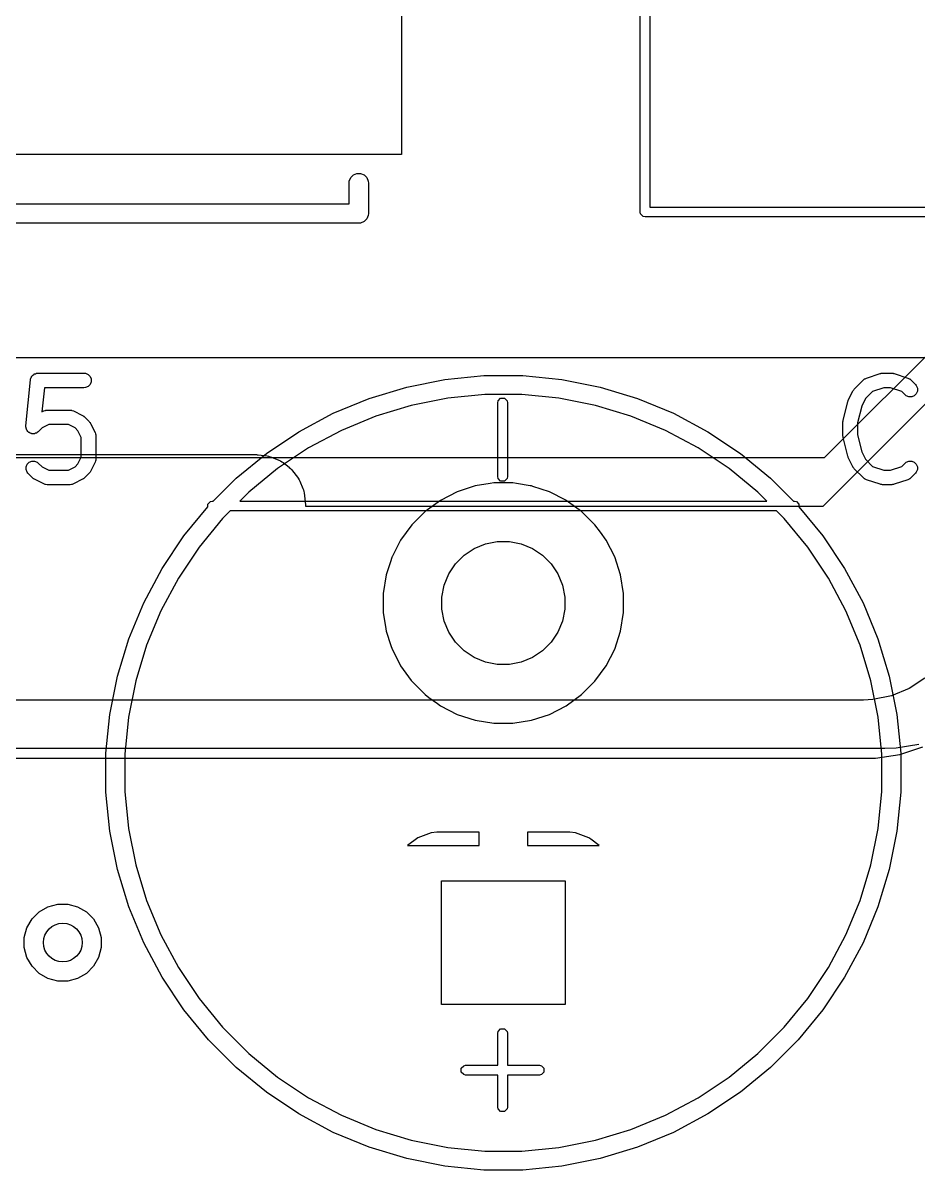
# Model space of a CAD drawing. Header units: inches. Extents: x 1.3 to 5.24, y -7.03 to -1.12.
# Drawn here: x 1.6374 to 2.0005, y -2.9478 to -2.4823 of the extents above; entities that cross this region are included whole.
import ezdxf

# ---------------------------------------------------------------- set-up
doc = ezdxf.new("R2010")
doc.units = ezdxf.units.IN
doc.header["$MEASUREMENT"] = 0
for name, color, linetype, true_color in [('B.Cu', 153, 'CONTINUOUS', 0x4d7fc4), ('B.Mask', 4, 'CONTINUOUS', 0x02ffee), ('F.Cu', 13, 'CONTINUOUS', 0xc83434), ('F.Mask', 201, 'CONTINUOUS', 0xd864ff), ('F.Paste', 253, 'CONTINUOUS', 0xb4a09a), ('F.Silkscreen', 41, 'CONTINUOUS', 0xf2eda1), ('In1.Cu', 91, 'CONTINUOUS', 0x7fc87f), ('In2.Cu', 33, 'CONTINUOUS', 0xce7d2c)]:
    doc.layers.add(name, color=color, linetype=linetype, true_color=true_color)

msp = doc.modelspace()

# ---------------------------------------------------------------- linework, layer by layer
at = {"layer": 'B.Cu', "linetype": 'CONTINUOUS'}
for p, q in [((1.32432, -2.61811), (2.30653, -2.61811)), ((1.82087, -2.67018), (1.81357, -2.67255)), ((1.82695, -2.66921), (1.82087, -2.67018)), ((1.82845, -2.66898), (1.82695, -2.66921)), ((1.83612, -2.66898), (1.82845, -2.66898)), ((1.82845, -2.66898), (1.82845, -2.66898)), ((1.83761, -2.66921), (1.83612, -2.66898)), ((1.83612, -2.66898), (1.83612, -2.66898)), ((1.84313, -2.67009), (1.83761, -2.66921)), ((1.8437, -2.67018), (1.84313, -2.67009)), ((1.84313, -2.67009), (1.84313, -2.67009)), ((1.84423, -2.67035), (1.8437, -2.67018)), ((1.8437, -2.67018), (1.8437, -2.67018)), ((1.8437, -2.67018), (1.8437, -2.67018)), ((1.85099, -2.67255), (1.84423, -2.67035)), ((1.84423, -2.67035), (1.84423, -2.67035)), ((1.80674, -2.67603), (1.80053, -2.68054)), ((1.81357, -2.67255), (1.80674, -2.67603)), ((1.85759, -2.67591), (1.85099, -2.67255)), ((1.85783, -2.67603), (1.85759, -2.67591)), ((1.86404, -2.68054), (1.85783, -2.67603)), ((1.85783, -2.67603), (1.85783, -2.67603)), ((1.85783, -2.67603), (1.85783, -2.67603)), ((1.80053, -2.68054), (1.79511, -2.68596)), ((1.80053, -2.68054), (1.80053, -2.68054)), ((1.86946, -2.68596), (1.86404, -2.68054)), ((1.86404, -2.68054), (1.86404, -2.68054)), ((1.86404, -2.68054), (1.86404, -2.68054)), ((1.86404, -2.68054), (1.86404, -2.68054)), ((1.79511, -2.68597), (1.7906, -2.69217)), ((1.79511, -2.68596), (1.79511, -2.68597)), ((1.86946, -2.68597), (1.86946, -2.68596)), ((1.86946, -2.68596), (1.86946, -2.68596)), ((1.87166, -2.689), (1.86946, -2.68597)), ((1.87397, -2.69217), (1.87166, -2.689)), ((1.87166, -2.689), (1.87166, -2.689)), ((1.87166, -2.689), (1.87166, -2.689)), ((1.7906, -2.69217), (1.78711, -2.69901)), ((1.81636, -2.69832), (1.82045, -2.69558)), ((1.82045, -2.69558), (1.825, -2.6937)), ((1.825, -2.6937), (1.82982, -2.69274)), ((1.82982, -2.69274), (1.83474, -2.69274)), ((1.83474, -2.69274), (1.83957, -2.6937)), ((1.83957, -2.6937), (1.84411, -2.69558)), ((1.84411, -2.69558), (1.84821, -2.69832)), ((1.87745, -2.69901), (1.87397, -2.69217)), ((1.78705, -2.6992), (1.78647, -2.70098)), ((1.78709, -2.69905), (1.78705, -2.6992)), ((1.78711, -2.69901), (1.78709, -2.69905)), ((1.81288, -2.70179), (1.81636, -2.69832)), ((1.84821, -2.69832), (1.85168, -2.70179)), ((1.87982, -2.7063), (1.87745, -2.69901)), ((1.78647, -2.70098), (1.78474, -2.7063)), ((1.78647, -2.70098), (1.78647, -2.70098)), ((1.81015, -2.70589), (1.81288, -2.70179)), ((1.85168, -2.70179), (1.85442, -2.70589)), ((1.78474, -2.7063), (1.78354, -2.71388)), ((1.80827, -2.71043), (1.81015, -2.70589)), ((1.85442, -2.70589), (1.8563, -2.71043)), ((1.88102, -2.71388), (1.87982, -2.7063)), ((1.78354, -2.71388), (1.78354, -2.72155)), ((1.80731, -2.71526), (1.80827, -2.71043)), ((1.8563, -2.71043), (1.85726, -2.71526)), ((1.88102, -2.71419), (1.88102, -2.71388)), ((1.88102, -2.72155), (1.88102, -2.71419)), ((1.80731, -2.72018), (1.80731, -2.71526)), ((1.85726, -2.71526), (1.85726, -2.72018)), ((1.78354, -2.72155), (1.7846, -2.7282)), ((1.80827, -2.725), (1.80731, -2.72018)), ((1.85726, -2.72018), (1.8563, -2.725)), ((1.87982, -2.72913), (1.88102, -2.72155)), ((1.81015, -2.72955), (1.80827, -2.725)), ((1.8563, -2.725), (1.85442, -2.72955)), ((1.7846, -2.7282), (1.78474, -2.72913)), ((1.78474, -2.72913), (1.78474, -2.72913)), ((1.78474, -2.72913), (1.78474, -2.72913)), ((1.78474, -2.72913), (1.78662, -2.73491)), ((1.81288, -2.73364), (1.81015, -2.72955)), ((1.85442, -2.72955), (1.85168, -2.73364)), ((1.87745, -2.73643), (1.87982, -2.72913)), ((1.78662, -2.73491), (1.78711, -2.73643)), ((1.78711, -2.73643), (1.79011, -2.7423)), ((1.81636, -2.73712), (1.81288, -2.73364)), ((1.82045, -2.73985), (1.81636, -2.73712)), ((1.84821, -2.73712), (1.84411, -2.73985)), ((1.85168, -2.73364), (1.84821, -2.73712)), ((1.87397, -2.74326), (1.87745, -2.73643)), ((1.825, -2.74173), (1.82045, -2.73985)), ((1.82982, -2.74269), (1.825, -2.74173)), ((1.83957, -2.74173), (1.83474, -2.74269)), ((1.84411, -2.73985), (1.83957, -2.74173)), ((1.79011, -2.7423), (1.7906, -2.74326)), ((1.7906, -2.74326), (1.7906, -2.74326)), ((1.7906, -2.74326), (1.79486, -2.74913)), ((1.83474, -2.74269), (1.82982, -2.74269)), ((1.86946, -2.74947), (1.87397, -2.74326)), ((1.79486, -2.74913), (1.79511, -2.74947)), ((1.79511, -2.74947), (1.79511, -2.74947)), ((1.79511, -2.74947), (1.79511, -2.74947)), ((1.79511, -2.74947), (1.80053, -2.75489)), ((1.86404, -2.75489), (1.86946, -2.74947)), ((1.80053, -2.75489), (1.80053, -2.75489)), ((1.80053, -2.75489), (1.80053, -2.75489)), ((1.80053, -2.75489), (1.80208, -2.75602)), ((1.80208, -2.75602), (1.80208, -2.75602)), ((1.80208, -2.75602), (1.80555, -2.75854)), ((1.85783, -2.7594), (1.86404, -2.75489)), ((1.80555, -2.75854), (1.80674, -2.7594)), ((1.80674, -2.7594), (1.81357, -2.76289)), ((1.85099, -2.76289), (1.85783, -2.7594)), ((1.81357, -2.76289), (1.82087, -2.76526)), ((1.82087, -2.76526), (1.82845, -2.76646)), ((1.83612, -2.76646), (1.8437, -2.76526)), ((1.8437, -2.76526), (1.85099, -2.76289)), ((1.82845, -2.76646), (1.82845, -2.76646)), ((1.82845, -2.76646), (1.83612, -2.76646)), ((1.83612, -2.76646), (1.83612, -2.76646)), ((1.80296, -2.81098), (1.79765, -2.81296)), ((1.8053, -2.81073), (1.80296, -2.81098)), ((1.80296, -2.81098), (1.80296, -2.81098)), ((1.82244, -2.81073), (1.8053, -2.81073)), ((1.8053, -2.81073), (1.8053, -2.81073)), ((1.82244, -2.81614), (1.82244, -2.81073)), ((1.85927, -2.81073), (1.84213, -2.81073)), ((1.84213, -2.81073), (1.84213, -2.81614)), ((1.86161, -2.81098), (1.85927, -2.81073)), ((1.85927, -2.81073), (1.85927, -2.81073)), ((1.86691, -2.81296), (1.86161, -2.81098)), ((1.86161, -2.81098), (1.86161, -2.81098)), ((1.79765, -2.81296), (1.7934, -2.81614)), ((1.7934, -2.81614), (1.82244, -2.81614)), ((1.79765, -2.81296), (1.79765, -2.81296)), ((1.84213, -2.81614), (1.87117, -2.81614)), ((1.86771, -2.81355), (1.86691, -2.81296)), ((1.86691, -2.81296), (1.86691, -2.81296)), ((1.86691, -2.81296), (1.86691, -2.81296)), ((1.87117, -2.81614), (1.86771, -2.81355))]:
    msp.add_line(p, q, dxfattribs=at)
at = {"layer": 'B.Cu'}
msp.add_circle((1.65354, -2.85551), 0.00787, dxfattribs=at)
at = {"layer": 'B.Mask', "linetype": 'CONTINUOUS'}
for p, q in [((1.81636, -2.69832), (1.82045, -2.69558)), ((1.82045, -2.69558), (1.825, -2.6937)), ((1.825, -2.6937), (1.82982, -2.69274)), ((1.82982, -2.69274), (1.83474, -2.69274)), ((1.83474, -2.69274), (1.83957, -2.6937)), ((1.83957, -2.6937), (1.84411, -2.69558)), ((1.84411, -2.69558), (1.84821, -2.69832)), ((1.81288, -2.70179), (1.81636, -2.69832)), ((1.84821, -2.69832), (1.85168, -2.70179)), ((1.81015, -2.70589), (1.81288, -2.70179)), ((1.85168, -2.70179), (1.85442, -2.70589)), ((1.80827, -2.71043), (1.81015, -2.70589)), ((1.85442, -2.70589), (1.8563, -2.71043)), ((1.80731, -2.71526), (1.80827, -2.71043)), ((1.8563, -2.71043), (1.85726, -2.71526)), ((1.80731, -2.72018), (1.80731, -2.71526)), ((1.85726, -2.71526), (1.85726, -2.72018)), ((1.80827, -2.725), (1.80731, -2.72018)), ((1.85726, -2.72018), (1.8563, -2.725)), ((1.81015, -2.72955), (1.80827, -2.725)), ((1.8563, -2.725), (1.85442, -2.72955)), ((1.81288, -2.73364), (1.81015, -2.72955)), ((1.85442, -2.72955), (1.85168, -2.73364)), ((1.81636, -2.73712), (1.81288, -2.73364)), ((1.82045, -2.73985), (1.81636, -2.73712)), ((1.84821, -2.73712), (1.84411, -2.73985)), ((1.85168, -2.73364), (1.84821, -2.73712)), ((1.825, -2.74173), (1.82045, -2.73985)), ((1.82982, -2.74269), (1.825, -2.74173)), ((1.83957, -2.74173), (1.83474, -2.74269)), ((1.84411, -2.73985), (1.83957, -2.74173)), ((1.83474, -2.74269), (1.82982, -2.74269)), ((1.80719, -2.88061), (1.80719, -2.83041)), ((1.80719, -2.83041), (1.85738, -2.83041)), ((1.85738, -2.83041), (1.85738, -2.88061)), ((1.85738, -2.88061), (1.80719, -2.88061))]:
    msp.add_line(p, q, dxfattribs=at)
at = {"layer": 'F.Cu', "linetype": 'CONTINUOUS'}
for p, q in [((1.79094, -2.46068), (1.79094, -2.53563)), ((1.96204, -2.67835), (2.16535, -2.47503)), ((1.79094, -2.53563), (1.62402, -2.53563)), ((1.32432, -2.65748), (1.7318, -2.65748)), ((1.7318, -2.65748), (1.73212, -2.65749)), ((1.73212, -2.65749), (1.73244, -2.65751)), ((1.73244, -2.65751), (1.73276, -2.65754)), ((1.73276, -2.65754), (1.73642, -2.65803)), ((1.73642, -2.65803), (1.73705, -2.65815)), ((1.73705, -2.65815), (1.73766, -2.65831)), ((1.73766, -2.65831), (1.73827, -2.65852)), ((1.73827, -2.65852), (1.74124, -2.65975)), ((1.74124, -2.65975), (1.74181, -2.66003)), ((1.74181, -2.66003), (1.74236, -2.66035)), ((1.74236, -2.66035), (1.74289, -2.6607)), ((1.74289, -2.6607), (1.74539, -2.66262)), ((1.74539, -2.66262), (1.74544, -2.66266)), ((1.74544, -2.66266), (1.74592, -2.66308)), ((1.74592, -2.66308), (1.74637, -2.66353)), ((1.74637, -2.66353), (1.74679, -2.66401)), ((1.74679, -2.66401), (1.74875, -2.66656)), ((1.74875, -2.66656), (1.7491, -2.66709)), ((1.7491, -2.66709), (1.74942, -2.66764)), ((1.74942, -2.66764), (1.7497, -2.66821)), ((1.7497, -2.66821), (1.75093, -2.67118)), ((1.75093, -2.67118), (1.75113, -2.67179)), ((1.75113, -2.67179), (1.7513, -2.6724)), ((1.7513, -2.6724), (1.75142, -2.67303)), ((1.75142, -2.67303), (1.75191, -2.67669)), ((1.75191, -2.67669), (1.75194, -2.67701)), ((1.75194, -2.67701), (1.75196, -2.67733)), ((1.75196, -2.67733), (1.75197, -2.67764)), ((1.75197, -2.67764), (1.75197, -2.67835)), ((1.75197, -2.67835), (1.83228, -2.67835)), ((1.83228, -2.67835), (1.96204, -2.67835)), ((2.00332, -2.74815), (1.99691, -2.75244)), ((1.98977, -2.75539), (1.98221, -2.7569)), ((1.99691, -2.75244), (1.98977, -2.75539)), ((1.73228, -2.75709), (1.50256, -2.75709)), ((1.83228, -2.75709), (1.73228, -2.75709)), ((1.97835, -2.75709), (1.83228, -2.75709)), ((1.98221, -2.7569), (1.97835, -2.75709)), ((1.98331, -2.78073), (1.9931, -2.77918)), ((1.9931, -2.77918), (2.00253, -2.77611)), ((1.50413, -2.78073), (1.98331, -2.78073)), ((1.98331, -2.78073), (1.98331, -2.78073))]:
    msp.add_line(p, q, dxfattribs=at)
at = {"layer": 'F.Cu'}
msp.add_circle((1.65354, -2.85551), 0.00787, dxfattribs=at)
at = {"layer": 'F.Mask', "linetype": 'CONTINUOUS'}
for p, q in [((1.79094, -2.38563), (1.79094, -2.53563)), ((1.79094, -2.53563), (1.62402, -2.53563)), ((1.81636, -2.69832), (1.82045, -2.69558)), ((1.82045, -2.69558), (1.825, -2.6937)), ((1.825, -2.6937), (1.82982, -2.69274)), ((1.82982, -2.69274), (1.83474, -2.69274)), ((1.83474, -2.69274), (1.83957, -2.6937)), ((1.83957, -2.6937), (1.84411, -2.69558)), ((1.84411, -2.69558), (1.84821, -2.69832)), ((1.81288, -2.70179), (1.81636, -2.69832)), ((1.84821, -2.69832), (1.85168, -2.70179)), ((1.81015, -2.70589), (1.81288, -2.70179)), ((1.85168, -2.70179), (1.85442, -2.70589)), ((1.80827, -2.71043), (1.81015, -2.70589)), ((1.85442, -2.70589), (1.8563, -2.71043)), ((1.80731, -2.71526), (1.80827, -2.71043)), ((1.8563, -2.71043), (1.85726, -2.71526)), ((1.80731, -2.72018), (1.80731, -2.71526)), ((1.85726, -2.71526), (1.85726, -2.72018)), ((1.80827, -2.725), (1.80731, -2.72018)), ((1.85726, -2.72018), (1.8563, -2.725)), ((1.81015, -2.72955), (1.80827, -2.725)), ((1.8563, -2.725), (1.85442, -2.72955)), ((1.81288, -2.73364), (1.81015, -2.72955)), ((1.85442, -2.72955), (1.85168, -2.73364)), ((1.81636, -2.73712), (1.81288, -2.73364)), ((1.82045, -2.73985), (1.81636, -2.73712)), ((1.84821, -2.73712), (1.84411, -2.73985)), ((1.85168, -2.73364), (1.84821, -2.73712)), ((1.825, -2.74173), (1.82045, -2.73985)), ((1.82982, -2.74269), (1.825, -2.74173)), ((1.83957, -2.74173), (1.83474, -2.74269)), ((1.84411, -2.73985), (1.83957, -2.74173)), ((1.83474, -2.74269), (1.82982, -2.74269)), ((1.80719, -2.88061), (1.80719, -2.83041)), ((1.80719, -2.83041), (1.85738, -2.83041)), ((1.85738, -2.83041), (1.85738, -2.88061)), ((1.85738, -2.88061), (1.80719, -2.88061))]:
    msp.add_line(p, q, dxfattribs=at)
at = {"layer": 'F.Paste', "linetype": 'CONTINUOUS'}
for p, q in [((1.79094, -2.38563), (1.79094, -2.53563)), ((1.79094, -2.53563), (1.62402, -2.53563))]:
    msp.add_line(p, q, dxfattribs=at)
at = {"layer": 'F.Silkscreen', "linetype": 'CONTINUOUS'}
for p, q in [((1.8878, -2.55906), (1.8878, -2.08661)), ((1.89173, -2.08858), (1.89173, -2.55709)), ((1.76969, -2.54724), (1.76976, -2.54648)), ((1.76976, -2.54648), (1.77035, -2.54506)), ((1.77035, -2.54506), (1.77143, -2.54397)), ((1.77143, -2.54397), (1.77285, -2.54338)), ((1.77285, -2.54338), (1.77439, -2.54338)), ((1.77439, -2.54338), (1.77581, -2.54397)), ((1.77581, -2.54397), (1.7769, -2.54506)), ((1.7769, -2.54506), (1.77748, -2.54648)), ((1.77748, -2.54648), (1.77756, -2.54724)), ((1.76969, -2.55571), (1.76969, -2.54724)), ((1.77756, -2.54724), (1.77756, -2.55965)), ((1.39449, -2.55571), (1.76969, -2.55571)), ((1.77748, -2.56041), (1.7769, -2.56183)), ((1.77756, -2.55965), (1.77748, -2.56041)), ((1.88795, -2.55981), (1.8878, -2.55906)), ((1.88901, -2.56087), (1.88795, -2.55981)), ((1.89173, -2.55709), (2.32087, -2.55709)), ((1.77362, -2.56358), (1.39055, -2.56358)), ((1.77439, -2.56351), (1.77362, -2.56358)), ((1.77581, -2.56292), (1.77439, -2.56351)), ((1.7769, -2.56183), (1.77581, -2.56292)), ((1.88976, -2.56102), (1.88901, -2.56087)), ((2.32283, -2.56102), (1.88976, -2.56102)), ((1.64076, -2.62611), (1.64093, -2.62571)), ((1.64093, -2.62571), (1.64103, -2.62561)), ((1.64103, -2.62561), (1.6411, -2.62548)), ((1.6411, -2.62548), (1.64144, -2.62521)), ((1.64144, -2.62521), (1.64174, -2.6249)), ((1.64174, -2.6249), (1.64188, -2.62484)), ((1.64188, -2.62484), (1.64199, -2.62475)), ((1.64199, -2.62475), (1.64241, -2.62462)), ((1.64241, -2.62462), (1.64281, -2.62446)), ((1.64281, -2.62446), (1.64303, -2.62444)), ((1.64303, -2.62444), (1.6431, -2.62442)), ((1.6431, -2.62442), (1.64317, -2.62442)), ((1.64317, -2.62442), (1.64338, -2.6244)), ((1.64338, -2.6244), (1.66213, -2.6244)), ((1.66213, -2.6244), (1.66271, -2.62446)), ((1.66271, -2.62446), (1.66377, -2.6249)), ((1.66377, -2.6249), (1.66458, -2.62571)), ((1.66458, -2.62571), (1.66503, -2.62678)), ((1.8086, -2.62694), (1.82436, -2.62539)), ((1.82436, -2.62539), (1.8402, -2.62539)), ((1.8402, -2.62539), (1.85597, -2.62694)), ((1.97957, -2.62643), (1.98519, -2.62455)), ((1.98519, -2.62455), (1.98548, -2.62449)), ((1.98548, -2.62449), (1.98555, -2.62446)), ((1.98555, -2.62446), (1.98566, -2.62445)), ((1.98566, -2.62445), (1.98576, -2.62443)), ((1.98576, -2.62443), (1.98584, -2.62443)), ((1.98584, -2.62443), (1.98613, -2.6244)), ((1.98613, -2.6244), (1.98988, -2.6244)), ((1.98988, -2.6244), (1.99017, -2.62443)), ((1.99017, -2.62443), (1.99025, -2.62443)), ((1.99025, -2.62443), (1.99035, -2.62445)), ((1.99035, -2.62445), (1.99045, -2.62446)), ((1.99045, -2.62446), (1.99052, -2.62449)), ((1.99052, -2.62449), (1.99081, -2.62455)), ((1.99081, -2.62455), (1.99643, -2.62643)), ((1.63857, -2.64581), (1.64044, -2.62706)), ((1.64044, -2.62706), (1.64049, -2.62685)), ((1.64049, -2.62678), (1.64051, -2.62671)), ((1.64049, -2.62685), (1.64049, -2.62678)), ((1.64051, -2.62671), (1.64056, -2.62649)), ((1.64056, -2.62649), (1.64076, -2.62611)), ((1.64605, -2.63031), (1.64508, -2.64008)), ((1.66213, -2.63031), (1.64605, -2.63031)), ((1.66271, -2.63025), (1.66213, -2.63031)), ((1.66377, -2.62981), (1.66271, -2.63025)), ((1.66458, -2.629), (1.66377, -2.62981)), ((1.66503, -2.62793), (1.66458, -2.629)), ((1.66503, -2.62678), (1.66503, -2.62793)), ((1.7779, -2.63463), (1.79306, -2.63003)), ((1.79306, -2.63003), (1.8086, -2.62694)), ((1.85597, -2.62694), (1.8715, -2.63003)), ((1.8715, -2.63003), (1.88666, -2.63463)), ((1.97466, -2.63089), (1.97841, -2.62714)), ((1.97841, -2.62714), (1.97886, -2.62677)), ((1.97886, -2.62677), (1.97896, -2.62673)), ((1.97896, -2.62673), (1.97904, -2.62666)), ((1.97904, -2.62666), (1.97957, -2.62643)), ((1.98661, -2.63031), (1.9821, -2.63181)), ((1.9894, -2.63031), (1.98661, -2.63031)), ((1.99391, -2.63181), (1.9894, -2.63031)), ((1.99643, -2.62643), (1.99696, -2.62666)), ((1.99696, -2.62666), (1.99704, -2.62673)), ((1.99704, -2.62673), (1.99714, -2.62677)), ((1.99714, -2.62677), (1.99759, -2.62714)), ((1.99759, -2.62714), (1.99946, -2.62902)), ((1.99946, -2.62902), (1.99983, -2.62946)), ((1.99983, -2.62946), (2.00027, -2.63053)), ((1.76327, -2.64069), (1.7779, -2.63463)), ((1.80973, -2.63455), (1.79493, -2.63749)), ((1.82474, -2.63307), (1.80973, -2.63455)), ((1.83983, -2.63307), (1.82474, -2.63307)), ((1.83013, -2.63563), (1.83119, -2.63457)), ((1.83119, -2.63457), (1.8327, -2.63457)), ((1.8327, -2.63457), (1.83377, -2.63563)), ((1.85484, -2.63455), (1.83983, -2.63307)), ((1.86964, -2.63749), (1.85484, -2.63455)), ((1.88666, -2.63463), (1.9013, -2.64069)), ((1.97224, -2.63541), (1.97411, -2.63166)), ((1.97411, -2.63166), (1.97427, -2.63141)), ((1.97427, -2.63141), (1.9743, -2.63134)), ((1.9743, -2.63134), (1.97436, -2.63126)), ((1.97436, -2.63126), (1.97442, -2.63117)), ((1.97442, -2.63117), (1.97448, -2.63112)), ((1.97448, -2.63112), (1.97466, -2.63089)), ((1.97918, -2.63473), (1.97766, -2.63776)), ((1.9821, -2.63181), (1.97918, -2.63473)), ((1.99529, -2.63319), (1.99391, -2.63181)), ((1.99573, -2.63356), (1.99529, -2.63319)), ((1.9968, -2.634), (1.99573, -2.63356)), ((1.99795, -2.634), (1.9968, -2.634)), ((1.99902, -2.63356), (1.99795, -2.634)), ((1.99983, -2.63275), (1.99902, -2.63356)), ((2.00027, -2.63168), (1.99983, -2.63275)), ((2.00027, -2.63053), (2.00027, -2.63168)), ((1.64508, -2.64008), (1.64581, -2.63971)), ((1.64581, -2.63971), (1.64635, -2.63951)), ((1.64635, -2.63951), (1.64646, -2.6395)), ((1.64646, -2.6395), (1.64656, -2.63946)), ((1.64656, -2.63946), (1.64713, -2.6394)), ((1.64713, -2.6394), (1.65651, -2.6394)), ((1.65651, -2.6394), (1.65708, -2.63946)), ((1.65708, -2.63946), (1.65718, -2.6395)), ((1.65718, -2.6395), (1.65729, -2.63951)), ((1.65729, -2.63951), (1.65783, -2.63971)), ((1.65783, -2.63971), (1.66158, -2.64159)), ((1.79493, -2.63749), (1.78049, -2.64187)), ((1.82998, -2.63639), (1.83013, -2.63563)), ((1.82998, -2.66638), (1.82998, -2.63639)), ((1.83377, -2.63563), (1.83392, -2.63639)), ((1.83392, -2.63639), (1.83392, -2.66638)), ((1.88407, -2.64187), (1.86964, -2.63749)), ((1.97014, -2.64351), (1.97201, -2.63601)), ((1.97201, -2.63601), (1.97203, -2.63597)), ((1.97203, -2.63595), (1.97212, -2.63571)), ((1.97203, -2.63597), (1.97203, -2.63595)), ((1.97212, -2.63571), (1.97221, -2.63547)), ((1.97221, -2.63547), (1.97222, -2.63545)), ((1.97222, -2.63545), (1.97224, -2.63541)), ((1.97766, -2.63776), (1.97596, -2.64459)), ((1.66158, -2.64159), (1.66182, -2.64174)), ((1.66182, -2.64174), (1.6619, -2.64177)), ((1.6619, -2.64177), (1.66198, -2.64184)), ((1.66198, -2.64184), (1.66207, -2.6419)), ((1.66207, -2.6419), (1.66212, -2.64195)), ((1.66212, -2.64195), (1.66234, -2.64214)), ((1.66234, -2.64214), (1.66422, -2.64401)), ((1.66422, -2.64401), (1.6644, -2.64424)), ((1.6644, -2.64424), (1.66446, -2.64429)), ((1.66446, -2.64429), (1.66452, -2.64438)), ((1.66452, -2.64438), (1.66458, -2.64446)), ((1.7493, -2.64816), (1.76327, -2.64069)), ((1.78049, -2.64187), (1.76656, -2.64765)), ((1.89801, -2.64765), (1.88407, -2.64187)), ((1.9013, -2.64069), (1.91527, -2.64816)), ((1.97005, -2.64408), (1.97009, -2.64387)), ((1.97006, -2.64413), (1.97005, -2.64408)), ((1.97005, -2.64423), (1.97006, -2.64413)), ((1.97005, -2.64985), (1.97005, -2.64423)), ((1.97009, -2.64387), (1.97011, -2.64365)), ((1.97011, -2.64365), (1.97012, -2.64361)), ((1.97012, -2.64361), (1.97014, -2.64351)), ((1.63857, -2.64639), (1.63857, -2.64581)), ((1.63861, -2.64653), (1.63857, -2.64639)), ((1.63861, -2.64668), (1.63861, -2.64653)), ((1.63878, -2.64708), (1.63861, -2.64668)), ((1.6389, -2.64749), (1.63878, -2.64708)), ((1.639, -2.64761), (1.6389, -2.64749)), ((1.63905, -2.64774), (1.639, -2.64761)), ((1.63936, -2.64805), (1.63905, -2.64774)), ((1.63963, -2.64838), (1.63936, -2.64805)), ((1.63976, -2.64845), (1.63963, -2.64838)), ((1.63987, -2.64856), (1.63976, -2.64845)), ((1.64027, -2.64872), (1.63987, -2.64856)), ((1.64065, -2.64893), (1.64027, -2.64872)), ((1.64079, -2.64894), (1.64065, -2.64893)), ((1.64093, -2.649), (1.64079, -2.64894)), ((1.64136, -2.649), (1.64093, -2.649)), ((1.64179, -2.64904), (1.64136, -2.649)), ((1.64193, -2.649), (1.64179, -2.64904)), ((1.64208, -2.649), (1.64193, -2.649)), ((1.64248, -2.64883), (1.64208, -2.649)), ((1.6429, -2.64871), (1.64248, -2.64883)), ((1.64301, -2.64861), (1.6429, -2.64871)), ((1.64315, -2.64856), (1.64301, -2.64861)), ((1.6436, -2.64819), (1.64315, -2.64856)), ((1.64513, -2.64665), (1.6436, -2.64819)), ((1.64783, -2.64531), (1.64513, -2.64665)), ((1.65581, -2.64531), (1.64783, -2.64531)), ((1.65851, -2.64665), (1.65581, -2.64531)), ((1.6597, -2.64785), (1.65851, -2.64665)), ((1.66105, -2.65055), (1.6597, -2.64785)), ((1.66458, -2.64446), (1.66461, -2.64453)), ((1.66461, -2.64453), (1.66477, -2.64478)), ((1.66477, -2.64478), (1.66665, -2.64853)), ((1.66665, -2.64853), (1.66685, -2.64907)), ((1.73613, -2.65696), (1.7493, -2.64816)), ((1.76656, -2.64765), (1.75325, -2.65476)), ((1.91132, -2.65476), (1.89801, -2.64765)), ((1.91527, -2.64816), (1.92844, -2.65696)), ((1.97596, -2.64459), (1.97596, -2.64949)), ((1.66105, -2.65853), (1.66105, -2.65055)), ((1.66685, -2.64907), (1.66686, -2.64918)), ((1.66686, -2.64918), (1.6669, -2.64928)), ((1.6669, -2.64928), (1.66696, -2.64985)), ((1.66696, -2.64985), (1.66696, -2.65923)), ((1.97006, -2.64995), (1.97005, -2.64985)), ((1.97005, -2.65), (1.97006, -2.64995)), ((1.97009, -2.65021), (1.97005, -2.65)), ((1.97011, -2.65043), (1.97009, -2.65021)), ((1.97012, -2.65047), (1.97011, -2.65043)), ((1.97014, -2.65057), (1.97012, -2.65047)), ((1.97201, -2.65807), (1.97014, -2.65057)), ((1.97596, -2.64949), (1.97766, -2.65632)), ((1.72388, -2.66701), (1.73613, -2.65696)), ((1.75325, -2.65476), (1.74071, -2.66314)), ((1.92386, -2.66314), (1.91132, -2.65476)), ((1.92844, -2.65696), (1.94068, -2.66701)), ((1.97203, -2.65811), (1.97201, -2.65807)), ((1.97203, -2.65813), (1.97203, -2.65811)), ((1.97212, -2.65837), (1.97203, -2.65813)), ((1.97766, -2.65632), (1.97918, -2.65935)), ((1.63861, -2.6624), (1.63905, -2.66134)), ((1.63861, -2.66355), (1.63861, -2.6624)), ((1.63905, -2.66134), (1.63987, -2.66052)), ((1.63987, -2.66052), (1.64093, -2.66008)), ((1.64093, -2.66008), (1.64208, -2.66008)), ((1.64208, -2.66008), (1.64315, -2.66052)), ((1.64315, -2.66052), (1.6436, -2.66089)), ((1.6436, -2.66089), (1.64513, -2.66242)), ((1.64513, -2.66242), (1.64783, -2.66377)), ((1.65581, -2.66377), (1.65851, -2.66242)), ((1.65851, -2.66242), (1.6597, -2.66123)), ((1.6597, -2.66123), (1.66105, -2.65853)), ((1.66665, -2.66055), (1.66477, -2.6643)), ((1.66685, -2.66001), (1.66665, -2.66055)), ((1.66686, -2.6599), (1.66685, -2.66001)), ((1.6669, -2.6598), (1.66686, -2.6599)), ((1.66696, -2.65923), (1.6669, -2.6598)), ((1.97221, -2.65861), (1.97212, -2.65837)), ((1.97222, -2.65863), (1.97221, -2.65861)), ((1.97224, -2.65867), (1.97222, -2.65863)), ((1.97411, -2.66242), (1.97224, -2.65867)), ((1.97427, -2.66267), (1.97411, -2.66242)), ((1.9743, -2.66274), (1.97427, -2.66267)), ((1.97436, -2.66282), (1.9743, -2.66274)), ((1.97442, -2.66291), (1.97436, -2.66282)), ((1.97448, -2.66296), (1.97442, -2.66291)), ((1.97466, -2.66319), (1.97448, -2.66296)), ((1.97918, -2.65935), (1.9821, -2.66227)), ((1.9821, -2.66227), (1.98661, -2.66377)), ((1.9894, -2.66377), (1.99391, -2.66227)), ((1.99391, -2.66227), (1.99529, -2.66089)), ((1.99529, -2.66089), (1.99573, -2.66052)), ((1.99573, -2.66052), (1.9968, -2.66008)), ((1.9968, -2.66008), (1.99795, -2.66008)), ((1.99795, -2.66008), (1.99902, -2.66052)), ((1.99902, -2.66052), (1.99983, -2.66134)), ((1.99983, -2.66134), (2.00027, -2.6624)), ((2.00027, -2.6624), (2.00027, -2.66355)), ((1.63905, -2.66462), (1.63861, -2.66355)), ((1.63942, -2.66506), (1.63905, -2.66462)), ((1.64129, -2.66694), (1.63942, -2.66506)), ((1.64152, -2.66712), (1.64129, -2.66694)), ((1.64157, -2.66718), (1.64152, -2.66712)), ((1.64166, -2.66724), (1.64157, -2.66718)), ((1.64174, -2.66731), (1.64166, -2.66724)), ((1.64181, -2.66734), (1.64174, -2.66731)), ((1.64206, -2.66749), (1.64181, -2.66734)), ((1.64581, -2.66937), (1.64206, -2.66749)), ((1.64783, -2.66377), (1.65581, -2.66377)), ((1.66158, -2.66749), (1.65783, -2.66937)), ((1.66182, -2.66734), (1.66158, -2.66749)), ((1.6619, -2.66731), (1.66182, -2.66734)), ((1.66198, -2.66724), (1.6619, -2.66731)), ((1.66207, -2.66718), (1.66198, -2.66724)), ((1.66212, -2.66712), (1.66207, -2.66718)), ((1.66234, -2.66694), (1.66212, -2.66712)), ((1.66422, -2.66506), (1.66234, -2.66694)), ((1.6644, -2.66484), (1.66422, -2.66506)), ((1.66446, -2.66479), (1.6644, -2.66484)), ((1.66452, -2.6647), (1.66446, -2.66479)), ((1.66458, -2.66462), (1.66452, -2.6647)), ((1.66461, -2.66454), (1.66458, -2.66462)), ((1.66477, -2.6643), (1.66461, -2.66454)), ((1.71452, -2.67638), (1.72388, -2.66701)), ((1.74071, -2.66314), (1.72905, -2.67271)), ((1.83013, -2.66714), (1.82998, -2.66638)), ((1.83119, -2.6682), (1.83013, -2.66714)), ((1.83377, -2.66714), (1.8327, -2.6682)), ((1.83392, -2.66638), (1.83377, -2.66714)), ((1.93552, -2.67271), (1.92386, -2.66314)), ((1.94068, -2.66701), (1.95005, -2.67638)), ((1.97841, -2.66694), (1.97466, -2.66319)), ((1.97886, -2.66731), (1.97841, -2.66694)), ((1.97896, -2.66735), (1.97886, -2.66731)), ((1.97904, -2.66742), (1.97896, -2.66735)), ((1.97957, -2.66765), (1.97904, -2.66742)), ((1.98519, -2.66953), (1.97957, -2.66765)), ((1.98661, -2.66377), (1.9894, -2.66377)), ((1.99643, -2.66765), (1.99081, -2.66953)), ((1.99696, -2.66742), (1.99643, -2.66765)), ((1.99704, -2.66735), (1.99696, -2.66742)), ((1.99714, -2.66731), (1.99704, -2.66735)), ((1.99759, -2.66694), (1.99714, -2.66731)), ((1.99946, -2.66506), (1.99759, -2.66694)), ((1.99983, -2.66462), (1.99946, -2.66506)), ((2.00027, -2.66355), (1.99983, -2.66462)), ((1.64635, -2.66957), (1.64581, -2.66937)), ((1.64646, -2.66958), (1.64635, -2.66957)), ((1.64656, -2.66962), (1.64646, -2.66958)), ((1.64713, -2.66968), (1.64656, -2.66962)), ((1.65651, -2.66968), (1.64713, -2.66968)), ((1.65708, -2.66962), (1.65651, -2.66968)), ((1.65718, -2.66958), (1.65708, -2.66962)), ((1.65729, -2.66957), (1.65718, -2.66958)), ((1.65783, -2.66937), (1.65729, -2.66957)), ((1.8327, -2.6682), (1.83119, -2.6682)), ((1.98548, -2.66959), (1.98519, -2.66953)), ((1.98555, -2.66962), (1.98548, -2.66959)), ((1.98566, -2.66963), (1.98555, -2.66962)), ((1.98576, -2.66965), (1.98566, -2.66963)), ((1.98584, -2.66965), (1.98576, -2.66965)), ((1.98613, -2.66968), (1.98584, -2.66965)), ((1.98988, -2.66968), (1.98613, -2.66968)), ((1.99017, -2.66965), (1.98988, -2.66968)), ((1.99025, -2.66965), (1.99017, -2.66965)), ((1.99035, -2.66963), (1.99025, -2.66965)), ((1.99045, -2.66962), (1.99035, -2.66963)), ((1.99052, -2.66959), (1.99045, -2.66962)), ((1.99081, -2.66953), (1.99052, -2.66959)), ((1.71235, -2.67759), (1.71342, -2.67653)), ((1.71342, -2.67653), (1.71417, -2.67638)), ((1.71417, -2.67638), (1.71452, -2.67638)), ((1.72905, -2.67271), (1.72538, -2.67638)), ((1.72538, -2.67638), (1.93919, -2.67638)), ((1.93919, -2.67638), (1.93552, -2.67271)), ((1.95005, -2.67638), (1.95039, -2.67638)), ((1.95039, -2.67638), (1.95115, -2.67653)), ((1.95115, -2.67653), (1.95221, -2.67759)), ((1.70263, -2.69046), (1.71235, -2.67861)), ((1.71235, -2.67861), (1.71235, -2.67759)), ((1.72144, -2.68031), (1.71838, -2.68338)), ((1.94313, -2.68031), (1.72144, -2.68031)), ((1.94619, -2.68338), (1.94313, -2.68031)), ((1.95221, -2.67759), (1.95221, -2.67861)), ((1.95221, -2.67861), (1.96194, -2.69046)), ((1.71838, -2.68338), (1.70881, -2.69504)), ((1.95576, -2.69504), (1.94619, -2.68338)), ((1.69383, -2.70363), (1.70263, -2.69046)), ((1.96194, -2.69046), (1.97074, -2.70363)), ((1.70881, -2.69504), (1.70043, -2.70758)), ((1.96414, -2.70758), (1.95576, -2.69504)), ((1.68636, -2.7176), (1.69383, -2.70363)), ((1.97074, -2.70363), (1.9782, -2.7176)), ((1.70043, -2.70758), (1.69331, -2.72089)), ((1.97125, -2.72089), (1.96414, -2.70758)), ((1.6803, -2.73223), (1.68636, -2.7176)), ((1.9782, -2.7176), (1.98426, -2.73223)), ((1.69331, -2.72089), (1.68754, -2.73482)), ((1.97703, -2.73482), (1.97125, -2.72089)), ((1.6757, -2.74739), (1.6803, -2.73223)), ((1.98426, -2.73223), (1.98886, -2.74739)), ((1.68754, -2.73482), (1.68316, -2.74926)), ((1.9814, -2.74926), (1.97703, -2.73482)), ((1.67261, -2.76293), (1.6757, -2.74739)), ((1.68316, -2.74926), (1.68022, -2.76406)), ((1.98435, -2.76406), (1.9814, -2.74926)), ((1.98886, -2.74739), (1.99195, -2.76293)), ((1.67106, -2.77869), (1.67261, -2.76293)), ((1.68022, -2.76406), (1.67874, -2.77907)), ((1.98583, -2.77907), (1.98435, -2.76406)), ((1.99195, -2.76293), (1.99351, -2.77869)), ((1.67106, -2.77907), (1.67106, -2.77869)), ((1.67106, -2.79453), (1.67106, -2.77907)), ((1.67874, -2.77907), (1.67874, -2.79416)), ((1.98583, -2.79416), (1.98583, -2.77907)), ((1.99351, -2.77869), (1.99351, -2.79453)), ((1.67261, -2.8103), (1.67106, -2.79453)), ((1.67874, -2.79416), (1.68022, -2.80917)), ((1.98435, -2.80917), (1.98583, -2.79416)), ((1.99351, -2.79453), (1.99195, -2.8103)), ((1.6757, -2.82584), (1.67261, -2.8103)), ((1.68022, -2.80917), (1.68316, -2.82397)), ((1.9814, -2.82397), (1.98435, -2.80917)), ((1.99195, -2.8103), (1.98886, -2.82584)), ((1.6803, -2.84099), (1.6757, -2.82584)), ((1.68316, -2.82397), (1.68754, -2.8384)), ((1.97703, -2.8384), (1.9814, -2.82397)), ((1.98886, -2.82584), (1.98426, -2.84099)), ((1.68754, -2.8384), (1.69331, -2.85234)), ((1.97125, -2.85234), (1.97703, -2.8384)), ((1.68636, -2.85563), (1.6803, -2.84099)), ((1.98426, -2.84099), (1.9782, -2.85563)), ((1.69331, -2.85234), (1.70043, -2.86565)), ((1.96414, -2.86565), (1.97125, -2.85234)), ((1.69383, -2.8696), (1.68636, -2.85563)), ((1.9782, -2.85563), (1.97074, -2.8696)), ((1.70043, -2.86565), (1.70881, -2.87819)), ((1.95576, -2.87819), (1.96414, -2.86565)), ((1.70263, -2.88277), (1.69383, -2.8696)), ((1.97074, -2.8696), (1.96194, -2.88277)), ((1.70881, -2.87819), (1.71838, -2.88985)), ((1.94619, -2.88985), (1.95576, -2.87819)), ((1.71268, -2.89502), (1.70263, -2.88277)), ((1.96194, -2.88277), (1.95189, -2.89502)), ((1.71838, -2.88985), (1.72905, -2.90052)), ((1.83013, -2.89154), (1.83119, -2.89047)), ((1.83119, -2.89047), (1.8327, -2.89047)), ((1.8327, -2.89047), (1.83377, -2.89154)), ((1.93552, -2.90052), (1.94619, -2.88985)), ((1.72388, -2.90622), (1.71268, -2.89502)), ((1.82998, -2.89229), (1.83013, -2.89154)), ((1.82998, -2.90532), (1.82998, -2.89229)), ((1.83377, -2.89154), (1.83392, -2.89229)), ((1.83392, -2.89229), (1.83392, -2.90532)), ((1.95189, -2.89502), (1.94068, -2.90622)), ((1.72905, -2.90052), (1.74071, -2.91009)), ((1.92386, -2.91009), (1.93552, -2.90052)), ((1.73613, -2.91627), (1.72388, -2.90622)), ((1.81513, -2.90654), (1.8162, -2.90547)), ((1.81513, -2.90804), (1.81513, -2.90654)), ((1.8162, -2.90911), (1.81513, -2.90804)), ((1.8162, -2.90547), (1.81695, -2.90532)), ((1.81695, -2.90926), (1.8162, -2.90911)), ((1.81695, -2.90532), (1.82998, -2.90532)), ((1.82998, -2.90926), (1.81695, -2.90926)), ((1.82998, -2.92229), (1.82998, -2.90926)), ((1.83392, -2.90532), (1.84695, -2.90532)), ((1.84695, -2.90926), (1.83392, -2.90926)), ((1.83392, -2.90926), (1.83392, -2.92229)), ((1.84695, -2.90532), (1.8477, -2.90547)), ((1.8477, -2.90911), (1.84695, -2.90926)), ((1.8477, -2.90547), (1.84876, -2.90654)), ((1.84876, -2.90804), (1.8477, -2.90911)), ((1.84876, -2.90654), (1.84876, -2.90804)), ((1.94068, -2.90622), (1.92844, -2.91627)), ((1.74071, -2.91009), (1.75325, -2.91847)), ((1.91132, -2.91847), (1.92386, -2.91009)), ((1.7493, -2.92507), (1.73613, -2.91627)), ((1.75325, -2.91847), (1.76656, -2.92558)), ((1.89801, -2.92558), (1.91132, -2.91847)), ((1.92844, -2.91627), (1.91527, -2.92507)), ((1.83013, -2.92304), (1.82998, -2.92229)), ((1.83119, -2.92411), (1.83013, -2.92304)), ((1.83377, -2.92304), (1.8327, -2.92411)), ((1.83392, -2.92229), (1.83377, -2.92304)), ((1.76327, -2.93253), (1.7493, -2.92507)), ((1.76656, -2.92558), (1.78049, -2.93136)), ((1.8327, -2.92411), (1.83119, -2.92411)), ((1.88407, -2.93136), (1.89801, -2.92558)), ((1.91527, -2.92507), (1.9013, -2.93253)), ((1.7779, -2.9386), (1.76327, -2.93253)), ((1.78049, -2.93136), (1.79493, -2.93574)), ((1.86964, -2.93574), (1.88407, -2.93136)), ((1.9013, -2.93253), (1.88666, -2.9386)), ((1.79493, -2.93574), (1.80973, -2.93868)), ((1.85484, -2.93868), (1.86964, -2.93574)), ((1.79306, -2.94319), (1.7779, -2.9386)), ((1.80973, -2.93868), (1.82474, -2.94016)), ((1.82474, -2.94016), (1.83983, -2.94016)), ((1.83983, -2.94016), (1.85484, -2.93868)), ((1.88666, -2.9386), (1.8715, -2.94319)), ((1.8086, -2.94628), (1.79306, -2.94319)), ((1.82436, -2.94784), (1.8086, -2.94628)), ((1.85597, -2.94628), (1.8402, -2.94784)), ((1.8715, -2.94319), (1.85597, -2.94628)), ((1.8402, -2.94784), (1.82436, -2.94784))]:
    msp.add_line(p, q, dxfattribs=at)
at = {"layer": 'In1.Cu', "linetype": 'CONTINUOUS'}
for p, q in [((1.96255, -2.65866), (2.06454, -2.55667)), ((1.47559, -2.65866), (1.83228, -2.65866)), ((1.83228, -2.65866), (1.96255, -2.65866)), ((1.83228, -2.77677), (1.47559, -2.77677)), ((1.98701, -2.77677), (1.83228, -2.77677)), ((1.99164, -2.77659), (1.98701, -2.77677)), ((2.00079, -2.77514), (1.99164, -2.77659)), ((1.80719, -2.88061), (1.80719, -2.83041)), ((1.80719, -2.83041), (1.85738, -2.83041)), ((1.85738, -2.83041), (1.85738, -2.88061)), ((1.64752, -2.84096), (1.65149, -2.8399)), ((1.65149, -2.8399), (1.6556, -2.8399)), ((1.6556, -2.8399), (1.65957, -2.84096)), ((1.64105, -2.84592), (1.64396, -2.84302)), ((1.64396, -2.84302), (1.64752, -2.84096)), ((1.65957, -2.84096), (1.66313, -2.84302)), ((1.66313, -2.84302), (1.66604, -2.84592)), ((1.63899, -2.84949), (1.64105, -2.84592)), ((1.66604, -2.84592), (1.66809, -2.84949)), ((1.63793, -2.85346), (1.63899, -2.84949)), ((1.63793, -2.85757), (1.63793, -2.85346)), ((1.66809, -2.84949), (1.66916, -2.85346)), ((1.66916, -2.85346), (1.66916, -2.85757)), ((1.63899, -2.86154), (1.63793, -2.85757)), ((1.66916, -2.85757), (1.66809, -2.86154)), ((1.64105, -2.8651), (1.63899, -2.86154)), ((1.66809, -2.86154), (1.66604, -2.8651)), ((1.64396, -2.86801), (1.64105, -2.8651)), ((1.66604, -2.8651), (1.66313, -2.86801)), ((1.64752, -2.87006), (1.64396, -2.86801)), ((1.65149, -2.87113), (1.64752, -2.87006)), ((1.6556, -2.87113), (1.65149, -2.87113)), ((1.65957, -2.87006), (1.6556, -2.87113)), ((1.66313, -2.86801), (1.65957, -2.87006)), ((1.85738, -2.88061), (1.80719, -2.88061))]:
    msp.add_line(p, q, dxfattribs=at)
at = {"layer": 'In1.Cu'}
msp.add_circle((1.65354, -2.85551), 0.00787, dxfattribs=at)
at = {"layer": 'In2.Cu', "linetype": 'CONTINUOUS'}
for p, q in [((1.81636, -2.69832), (1.82045, -2.69558)), ((1.82045, -2.69558), (1.825, -2.6937)), ((1.825, -2.6937), (1.82982, -2.69274)), ((1.82982, -2.69274), (1.83474, -2.69274)), ((1.83474, -2.69274), (1.83957, -2.6937)), ((1.83957, -2.6937), (1.84411, -2.69558)), ((1.84411, -2.69558), (1.84821, -2.69832)), ((1.81288, -2.70179), (1.81636, -2.69832)), ((1.84821, -2.69832), (1.85168, -2.70179)), ((1.81015, -2.70589), (1.81288, -2.70179)), ((1.85168, -2.70179), (1.85442, -2.70589)), ((1.80827, -2.71043), (1.81015, -2.70589)), ((1.85442, -2.70589), (1.8563, -2.71043)), ((1.80731, -2.71526), (1.80827, -2.71043)), ((1.8563, -2.71043), (1.85726, -2.71526)), ((1.80731, -2.72018), (1.80731, -2.71526)), ((1.85726, -2.71526), (1.85726, -2.72018)), ((1.80827, -2.725), (1.80731, -2.72018)), ((1.85726, -2.72018), (1.8563, -2.725)), ((1.81015, -2.72955), (1.80827, -2.725)), ((1.8563, -2.725), (1.85442, -2.72955)), ((1.81288, -2.73364), (1.81015, -2.72955)), ((1.85442, -2.72955), (1.85168, -2.73364)), ((1.81636, -2.73712), (1.81288, -2.73364)), ((1.82045, -2.73985), (1.81636, -2.73712)), ((1.84821, -2.73712), (1.84411, -2.73985)), ((1.85168, -2.73364), (1.84821, -2.73712)), ((1.825, -2.74173), (1.82045, -2.73985)), ((1.82982, -2.74269), (1.825, -2.74173)), ((1.83957, -2.74173), (1.83474, -2.74269)), ((1.84411, -2.73985), (1.83957, -2.74173)), ((1.83474, -2.74269), (1.82982, -2.74269)), ((1.80719, -2.88061), (1.80719, -2.83041)), ((1.80719, -2.83041), (1.85738, -2.83041)), ((1.85738, -2.83041), (1.85738, -2.88061)), ((1.64752, -2.84096), (1.65149, -2.8399)), ((1.65149, -2.8399), (1.6556, -2.8399)), ((1.6556, -2.8399), (1.65957, -2.84096)), ((1.64105, -2.84592), (1.64396, -2.84302)), ((1.64396, -2.84302), (1.64752, -2.84096)), ((1.65957, -2.84096), (1.66313, -2.84302)), ((1.66313, -2.84302), (1.66604, -2.84592)), ((1.63899, -2.84949), (1.64105, -2.84592)), ((1.66604, -2.84592), (1.66809, -2.84949)), ((1.63793, -2.85346), (1.63899, -2.84949)), ((1.63793, -2.85757), (1.63793, -2.85346)), ((1.66809, -2.84949), (1.66916, -2.85346)), ((1.66916, -2.85346), (1.66916, -2.85757)), ((1.63899, -2.86154), (1.63793, -2.85757)), ((1.66916, -2.85757), (1.66809, -2.86154)), ((1.64105, -2.8651), (1.63899, -2.86154)), ((1.66809, -2.86154), (1.66604, -2.8651)), ((1.64396, -2.86801), (1.64105, -2.8651)), ((1.66604, -2.8651), (1.66313, -2.86801)), ((1.64752, -2.87006), (1.64396, -2.86801)), ((1.65149, -2.87113), (1.64752, -2.87006)), ((1.6556, -2.87113), (1.65149, -2.87113)), ((1.65957, -2.87006), (1.6556, -2.87113)), ((1.66313, -2.86801), (1.65957, -2.87006)), ((1.85738, -2.88061), (1.80719, -2.88061))]:
    msp.add_line(p, q, dxfattribs=at)
at = {"layer": 'In2.Cu'}
msp.add_circle((1.65354, -2.85551), 0.00787, dxfattribs=at)

doc.saveas('drawing.dxf')
